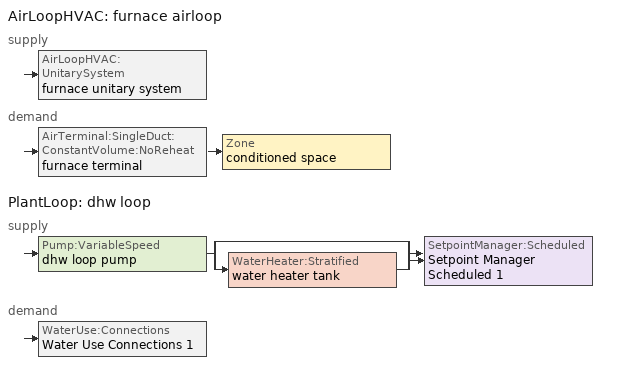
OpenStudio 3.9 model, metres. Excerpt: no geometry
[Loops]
AirLoopHVAC 'furnace airloop'
 supply: AirLoopHVAC:UnitarySystem 'furnace unitary system'
 demand: AirTerminal:SingleDuct:ConstantVolume:NoReheat 'furnace terminal' > Zone 'conditioned space'
PlantLoop 'dhw loop'
 supply: Pump:VariableSpeed 'dhw loop pump' > split
  | bypass
  | WaterHeater:Stratified 'water heater tank'
  join > SetpointManager:Scheduled 'Setpoint Manager Scheduled 1'
 demand: WaterUse:Connections 'Water Use Connections 1'
[Sizing:Zone]
conditioned space: Zone Cooling Design Supply Air Temperature Input Method=SupplyAirTemperature; Zone Cooling Design Supply Air Temperature {C}=14; Zone Cooling Design Supply Air Temperature Difference {deltaC}=11.11; Zone Heating Design Supply Air Temperature Input Method=SupplyAirTemperature; Zone Heating Design Supply Air Temperature {C}=40; Zone Heating Design Supply Air Temperature Difference {deltaC}=11.11; Zone Cooling Design Supply Air Humidity Ratio {kg-H2O/kg-air}=0.0085; Zone Heating Design Supply Air Humidity Ratio {kg-H2O/kg-air}=0.008; Cooling Design Air Flow Method=DesignDay; Heating Design Air Flow Method=DesignDay; Account for Dedicated Outdoor Air System=No; Dedicated Outdoor Air System Control Strategy=NeutralSupplyAir; Dedicated Outdoor Air Low Setpoint Temperature for Design {C}=autosize; Dedicated Outdoor Air High Setpoint Temperature for Design {C}=autosize; Zone Load Sizing Method=Sensible Load Only No Latent Load; Zone Latent Cooling Design Supply Air Humidity Ratio Input Method=HumidityRatioDifference; Zone Cooling Design Supply Air Humidity Ratio Difference {kgWater/kgDryAir}=0.005; Zone Latent Heating Design Supply Air Humidity Ratio Input Method=HumidityRatioDifference; Zone Humidification Design Supply Air Humidity Ratio Difference {kgWater/kgDryAir}=0.005; Sizing Option=Coincident
[Zone equipment]
conditioned space: furnace terminal
[Coil:Heating:Gas]
furnace htg coil: Availability Schedule=Always On Discrete; Gas Burner Efficiency=0.8; Nominal Capacity {W}=7225.08; On Cycle Parasitic Electric Load {W}=0; Off Cycle Parasitic Gas Load {W}=0; Fuel Type=NaturalGas
[Fan:SystemModel] Availability Schedule=Always On Discrete; Speed Control Method=Discrete; Electric Power Minimum Flow Rate Fraction=0.2; Design Pressure Rise {Pa}=500; Motor Efficiency=1; Motor In Air Stream Fraction=1; Design Electric Power Consumption {W}=autosize; Design Power Sizing Method=PowerPerFlow; Electric Power Per Unit Flow Rate Per Unit Pressure {W-s/m3-Pa}=1.66667; Fan Total Efficiency=0.7; Motor Loss Radiative Fraction=0
Name | Design Maximum Air Flow Rate {m3/s} | Electric Power Per Unit Flow Rate {W/(m3/s)} | Speed Flow Fraction 1 | Speed Electric Power Fraction 1
furnace supply fan | 0.212376 | 1059.44 | 1 | 1
water heater fan | 0.0854225 | 97.8923
[EnergyManagementSystem:Sensor]
Name | Output Variable or Output Meter Index Key | Output Variable or Output Meter
furnace_supply_fan_s | furnace supply fan | Fan Electricity Energy
furnace_htg_coil_s | furnace htg coil | Heating Coil Heating Energy
water_heater_amb_temp; fridge_tin_s; tin_s; tin_s_1 | conditioned space | Zone Mean Air Temperature
water_heater_amb_rh | conditioned space | Zone Air Relative Humidity
water_heater_tl | water heater tank | Water Heater Heat Loss Rate
water_heater_sens_cool | water heater coil | Cooling Coil Sensible Cooling Rate
water_heater_lat_cool | water heater coil | Cooling Coil Latent Cooling Rate
water_heater_fan_pwr; water_heater_fan_energy | water heater fan | Fan Electricity Rate
water_heater_tank_energy | water heater tank | Water Heater Electricity Rate
water_heater_coil_energy | water heater coil | Cooling Coil Water Heating Electricity Rate
water_heater_tank_on_cycle_parasitic | water heater tank | Water Heater On Cycle Parasitic Electricity Rate
water_heater_tank_off_cycle_parasitic | water heater tank | Water Heater Off Cycle Parasitic Electricity Rate
win_s | conditioned space | Zone Air Humidity Ratio
tout_s | conditioned space | Zone Outdoor Air Drybulb Temperature
furnace_airloop_Fan_RTF_s | furnace supply fan | Fan Runtime Fraction
conditioned_space_htg_unmet_s | conditioned space | Zone Heating Setpoint Not Met Time
conditioned_space_clg_unmet_s | conditioned space | Zone Cooling Setpoint Not Met Time
[EnergyManagementSystem:ProgramCallingManager]
component_loads_program_calling_manager: EndOfZoneTimestepAfterZoneReporting; component_loads_program
total_airflows_program_calling_manager: EndOfZoneTimestepAfterZoneReporting; total_airflows_program
[EnergyManagementSystem:OutputVariable]
furnace supply fan disaggregate htg primary: EMS Variable=furnace_supply_fan_primary_htg; Type of Data in Variable=Summed; Update Frequency=SystemTimestep; EMS Program or Subroutine=furnace_supply_fan_disaggregate_program; Units=J
[AirLoopHVAC:UnitarySystem]
furnace unitary system: Control Type=Load; Controlling Zone or Thermostat Location=conditioned space; Dehumidification Control Type=None; Availability Schedule=Always On Discrete; Supply Fan=furnace supply fan; Fan Placement=BlowThrough; Supply Air Fan Operating Mode Schedule=furnace auto fan schedule; Heating Coil=furnace htg coil; DX Heating Coil Sizing Ratio=1; Use DOAS DX Cooling Coil=No; DOAS DX Cooling Coil Leaving Minimum Air Temperature {C}=2; Latent Load Control=SensibleOnlyLoadControl; Supply Air Flow Rate Method During Cooling Operation=SupplyAirFlowRate; Supply Air Flow Rate During Cooling Operation {m3/s}=0; Supply Air Flow Rate Method During Heating Operation=SupplyAirFlowRate; Supply Air Flow Rate During Heating Operation {m3/s}=0.212376; Supply Air Flow Rate Method When No Cooling or Heating is Required=SupplyAirFlowRate; Supply Air Flow Rate When No Cooling or Heating is Required {m3/s}=0; No Load Supply Air Flow Rate Control Set To Low Speed=Yes; Maximum Supply Air Temperature {C}=48.8889; Maximum Outdoor Dry-Bulb Temperature for Supplemental Heater Operation {C}=21; Ancilliary On-Cycle Electric Power {W}=0; Ancilliary Off-Cycle Electric Power {W}=0
[AirLoopHVAC]
furnace airloop: Availability Schedule=Always On Discrete; Design Supply Air Flow Rate {m3/s}=0.212376; Design Return Air Flow Fraction of Supply Air Flow=1
[Sizing:System]
furnace airloop: Central Heating Maximum System Air Flow Ratio=0.3; Preheat Design Temperature {C}=7; Preheat Design Humidity Ratio {kg-H2O/kg-Air}=0.008; Precool Design Temperature {C}=12.8; Precool Design Humidity Ratio {kg-H2O/kg-Air}=0.008; Central Cooling Design Supply Air Temperature {C}=12.8; Central Heating Design Supply Air Temperature {C}=16.7; 100% Outdoor Air in Cooling=Yes; 100% Outdoor Air in Heating=Yes; Central Cooling Design Supply Air Humidity Ratio {kg-H2O/kg-Air}=0.0085; Zone Maximum Outdoor Air Fraction=1; Cooling Supply Air Flow Rate Per Floor Area {m3/s-m2}=0.00996765; Cooling Fraction of Autosized Cooling Supply Air Flow Rate=1; Cooling Supply Air Flow Rate Per Unit Cooling Capacity {m3/s-W}=3.94755e-05; Heating Supply Air Flow Rate Per Floor Area {m3/s-m2}=0.00996765; Heating Fraction of Autosized Heating Supply Air Flow Rate=1; Heating Fraction of Autosized Cooling Supply Air Flow Rate=1; Heating Supply Air Flow Rate Per Unit Heating Capacity {m3/s-W}=3.15882e-05; Cooling Design Capacity Method=CoolingDesignCapacity; Cooling Design Capacity {W}=autosize; Cooling Design Capacity Per Floor Area {W/m2}=234.7; Fraction of Autosized Cooling Design Capacity=1; Heating Design Capacity Method=HeatingDesignCapacity; Heating Design Capacity {W}=autosize; Heating Design Capacity Per Floor Area {W/m2}=157; Fraction of Autosized Heating Design Capacity=1; Central Cooling Capacity Control Method=OnOff; Occupant Diversity=autosize
[AirTerminal:SingleDuct:ConstantVolume:NoReheat]
furnace terminal: Availability Schedule=Always On Discrete; Maximum Air Flow Rate {m3/s}=0.212376
[External:File]
External File 1: File=in.schedules.csv
[ElectricEquipment:Definition] Design Level Calculation Method=EquipmentLevel
Name | Design Level {W} | Fraction Latent | Fraction Radiant | Fraction Lost
clothes washer | 945.574 | 0.03 | 0.162 | 0.7
dishwasher | 602.09 | 0.3 | 0.18 | 0.4
[PlantLoop]
dhw loop: Fluid Type=Water; Glycol Concentration=0; Maximum Loop Flow Rate {m3/s}=0.01; Plant Loop Volume {m3}=0.003; Load Distribution Scheme=Optimal
[Sizing:Plant]
dhw loop: Loop Type=Heating; Design Loop Exit Temperature {C}=51.6667; Loop Design Temperature Difference {deltaC}=5.55556; Sizing Option=NonCoincident; Zone Timesteps in Averaging Window=1; Coincident Sizing Factor Mode=None
[Pump:VariableSpeed]
dhw loop pump: Rated Flow Rate {m3/s}=0.01; Rated Pump Head {Pa}=1; Rated Power Consumption {W}=0; Motor Efficiency=0.85; Fraction of Motor Inefficiencies to Fluid Stream=0; Coefficient 1 of the Part Load Performance Curve=0; Coefficient 2 of the Part Load Performance Curve=1; Coefficient 3 of the Part Load Performance Curve=0; Coefficient 4 of the Part Load Performance Curve=0; Minimum Flow Rate {m3/s}=0; Pump Control Type=Intermittent; Skin Loss Radiative Fraction=0.5; Design Power Sizing Method=PowerPerFlowPerPressure; Design Electric Power per Unit Flow Rate {W/(m3/s)}=348701.1; Design Shaft Power per Unit Flow Rate per Unit Head {W-s/m3-Pa}=1.28205; Design Minimum Flow Rate Fraction=0
[SetpointManager:Scheduled]
Setpoint Manager Scheduled 1: Control Variable=Temperature; Schedule=dhw temp
[Coil:WaterHeating:AirToWaterHeatPump:Wrapped]
water heater coil: Rated Heating Capacity {W}=2018.38; Rated COP {W/W}=4.036802; Rated Sensible Heat Ratio=0.88; Rated Evaporator Inlet Air Dry-Bulb Temperature {C}=19.7222; Rated Evaporator Inlet Air Wet-Bulb Temperature {C}=13.561; Rated Condenser Water Temperature {C}=48.89; Rated Evaporator Air Flow Rate {m3/s}=0.0854225; Evaporator Fan Power Included in Rated COP=Yes; Crankcase Heater Capacity {W}=0; Maximum Ambient Temperature for Crankcase Heater Operation {C}=0; Evaporator Air Temperature Type for Curve Objects=WetBulbTemperature; Heating Capacity Function of Temperature Curve=HPWH-Cap-fT; Heating Capacity Function of Air Flow Fraction Curve=HPWH-Htg-Cap-FF; Heating COP Function of Temperature Curve=HPWH-COP-fT; Heating COP Function of Air Flow Fraction Curve=HPWH-Htg-COP-FF; Part Load Fraction Correlation Curve=HPWH-COP-fPLR
[WaterHeater:Stratified]
water heater tank: Tank Volume {m3}=0.170344; Tank Height {m}=1.0335; Tank Shape=VerticalCylinder; Maximum Temperature Limit {C}=90; Heater Priority Control=MasterSlave; Heater 1 Setpoint Temperature Schedule=water heater TopElementSetpoint; Heater 1 Deadband Temperature Difference {deltaC}=18.5; Heater 1 Capacity {W}=4500.11; Heater 1 Height {m}=0.818187; Heater 2 Setpoint Temperature Schedule=water heater BottomElementSetpoint; Heater 2 Deadband Temperature Difference {deltaC}=3.89; Heater 2 Capacity {W}=4500.11; Heater 2 Height {m}=0.215312; Heater Fuel Type=Electricity; Heater Thermal Efficiency=1; Off Cycle Parasitic Fuel Consumption Rate {W}=3; Off Cycle Parasitic Fuel Type=Electricity; Off Cycle Parasitic Heat Fraction to Tank=0; Off Cycle Parasitic Height {m}=0; On Cycle Parasitic Fuel Consumption Rate {W}=3; On Cycle Parasitic Fuel Type=Electricity; On Cycle Parasitic Heat Fraction to Tank=0; On Cycle Parasitic Height {m}=0; Ambient Temperature Indicator=Schedule; Ambient Temperature Schedule=water heater Tamb act; Uniform Skin Loss Coefficient per Unit Area to Ambient Temperature {W/m2-K}=1.04512; Skin Loss Fraction to Zone=1; Off Cycle Flue Loss Coefficient to Ambient Temperature {W/K}=0; Off Cycle Flue Loss Fraction to Zone=1; Use Side Effectiveness=1; Use Side Inlet Height {m}=0; Use Side Outlet Height {m}=autocalculate; Source Side Effectiveness=1; Source Side Inlet Height {m}=0; Source Side Outlet Height {m}=0; Inlet Mode=Fixed; Use Side Design Flow Rate {m3/s}=0.00283433; Source Side Design Flow Rate {m3/s}=0; Indirect Water Heating Recovery Time {hr}=1.5; Number of Nodes=6; Additional Destratification Conductivity {W/m-K}=0; Node 1 Additional Loss Coefficient {W/m2-K}=0; Node 2 Additional Loss Coefficient {W/m2-K}=0; Node 3 Additional Loss Coefficient {W/m2-K}=0; Node 4 Additional Loss Coefficient {W/m2-K}=0; Node 5 Additional Loss Coefficient {W/m2-K}=0; Node 6 Additional Loss Coefficient {W/m2-K}=0; Node 7 Additional Loss Coefficient {W/m2-K}=0; Node 8 Additional Loss Coefficient {W/m2-K}=0; Node 9 Additional Loss Coefficient {W/m2-K}=0; Node 10 Additional Loss Coefficient {W/m2-K}=0; Node 11 Additional Loss Coefficient {W/m2-K}=0; Node 12 Additional Loss Coefficient {W/m2-K}=0
[WaterHeater:Sizing]
water heater tank: Design Mode=PeakDraw; Time Storage Can Meet Peak Draw {hr}=0.538503; Time for Tank Recovery {hr}=0; Nominal Tank Volume for Autosizing Plant Connections {m3}=1
[WaterHeater:HeatPump:WrappedCondenser]
water heater hpwh: Compressor Setpoint Temperature Schedule=water heater setpoint; Dead Band Temperature Difference {deltaC}=3.89; Condenser Bottom Location {m}=0.0430625; Condenser Top Location {m}=0.559813; Evaporator Air Flow Rate {m3/s}=0.0854225; Inlet Air Configuration=Schedule; Inlet Air Temperature Schedule=water heater Tamb act; Inlet Air Humidity Schedule=water heater RHamb act; Tank=water heater tank; DX Coil=water heater coil; Minimum Inlet Air Temperature for Compressor Operation {C}=5.55556; Maximum Inlet Air Temperature for Compressor Operation {C}=48.8889; Compressor Location=Schedule; Compressor Ambient Temperature Schedule=water heater Tamb act; Fan=water heater fan; Fan Placement=DrawThrough; On Cycle Parasitic Electric Load {W}=0; Off Cycle Parasitic Electric Load {W}=0; Parasitic Heat Rejection Location=Outdoors; Inlet Air Mixer Schedule=Always On Discrete; Tank Element Control Logic=MutuallyExclusive; Control Sensor 1 Height In Stratified Tank {m}=0.818187; Control Sensor 1 Weight=0.75; Control Sensor 2 Height In Stratified Tank {m}=0.301438
[EnergyManagementSystem:Actuator]
Name | Actuated Component | Actuated Component Type | Actuated Component Control Type
water_heater_Tamb_act | water heater Tamb act | Schedule:Constant | Schedule Value
water_heater_RHamb_act | water heater RHamb act | Schedule:Constant | Schedule Value
water_heater_LESchedOverride | water heater BottomElementSetpoint | Schedule:Constant | Schedule Value
water_heater_UESchedOverride | water heater TopElementSetpoint | Schedule:Constant | Schedule Value
water_heater_HPWHSchedOverride | water heater setpoint | Schedule:Constant | Schedule Value
fridge_schedule_act | fridge schedule | Schedule:Constant | Schedule Value
natural_vent_flow_act | natural vent flow | Zone Infiltration | Air Exchange Flow Rate
whole_house_fan_flow_act | whole house fan flow | Zone Infiltration | Air Exchange Flow Rate
infil_flow_act | infil flow | Zone Infiltration | Air Exchange Flow Rate
[WaterUse:Connections]
Water Use Connections 1: Drain Water Heat Exchanger Type=None; Drain Water Heat Exchanger Destination=Plant; Water Use Equipment Name 1=dhw fixtures; Water Use Equipment Name 2=dhw distribution waste; Water Use Equipment Name 3=clothes washer; Water Use Equipment Name 4=dishwasher
[WaterUse:Equipment:Definition]
Name | Peak Flow Rate {m3/s} | Target Temperature Schedule
dhw fixtures | 4.61704e-05 | mixed water temperature schedule
dhw distribution waste | 1.65954e-05 | mixed water temperature schedule
clothes washer | 1.32209e-05
dishwasher | 6.60986e-06
[WaterUse:Equipment]
Name | Water Use Equipment Definition | Flow Rate Fraction Schedule
dhw fixtures | dhw fixtures | hot_water_fixtures
dhw distribution waste | dhw distribution waste | hot_water_fixtures
clothes washer | clothes washer | hot_water_clothes_washer
dishwasher | dishwasher | hot_water_dishwasher
[EnergyManagementSystem:InternalVariable]
furnace_airloop_max_sup_fan_mfr: Internal Data Index Key=furnace supply fan; Internal Data Type=Fan Maximum Mass Flow Rate
[Schedule:Constant]
Name | Value
Always On Discrete | 1
furnace auto fan schedule; water heater TopElementSetpoint; water heater BottomElementSetpoint; fridge schedule | 0
dhw temp; water heater setpoint | 51.6667
water heater Tamb act | 23
water heater RHamb act | 0.5
mixed water temperature schedule | 40.5556
[Schedule:File] External File=External File 1; Rows to Skip at Top=1; Number of Hours of Data=8760; Interpolate to Timestep=Yes; Minutes per Item=15; Translate File With Relative Path=Yes
Name | Column Number
dishwasher | 7
hot_water_fixtures | 12
hot_water_clothes_washer | 8
hot_water_dishwasher | 6
[Curve:Biquadratic] Minimum Value of x=0; Maximum Value of x=100; Minimum Value of y=0; Maximum Value of y=100
Name | Coefficient1 Constant | Coefficient2 x | Coefficient3 x**2 | Coefficient4 y | Coefficient5 y**2 | Coefficient6 x*y
HPWH-Cap-fT | 0.563 | 0.0437 | 3.9e-05 | 0.0055 | -0.000148 | -0.000145
HPWH-COP-fT | 1.1332 | 0.063 | -9.79e-05 | -0.00972 | -2.14e-05 | -0.000686
[Curve:Cubic] Coefficient1 Constant=1; Coefficient2 x=0; Coefficient3 x**2=0; Coefficient4 x**3=0; Minimum Value of x=0
Name | Maximum Value of x
HPWH-Htg-Cap-FF; HPWH-Htg-COP-FF | 100
HPWH-COP-fPLR | 1
